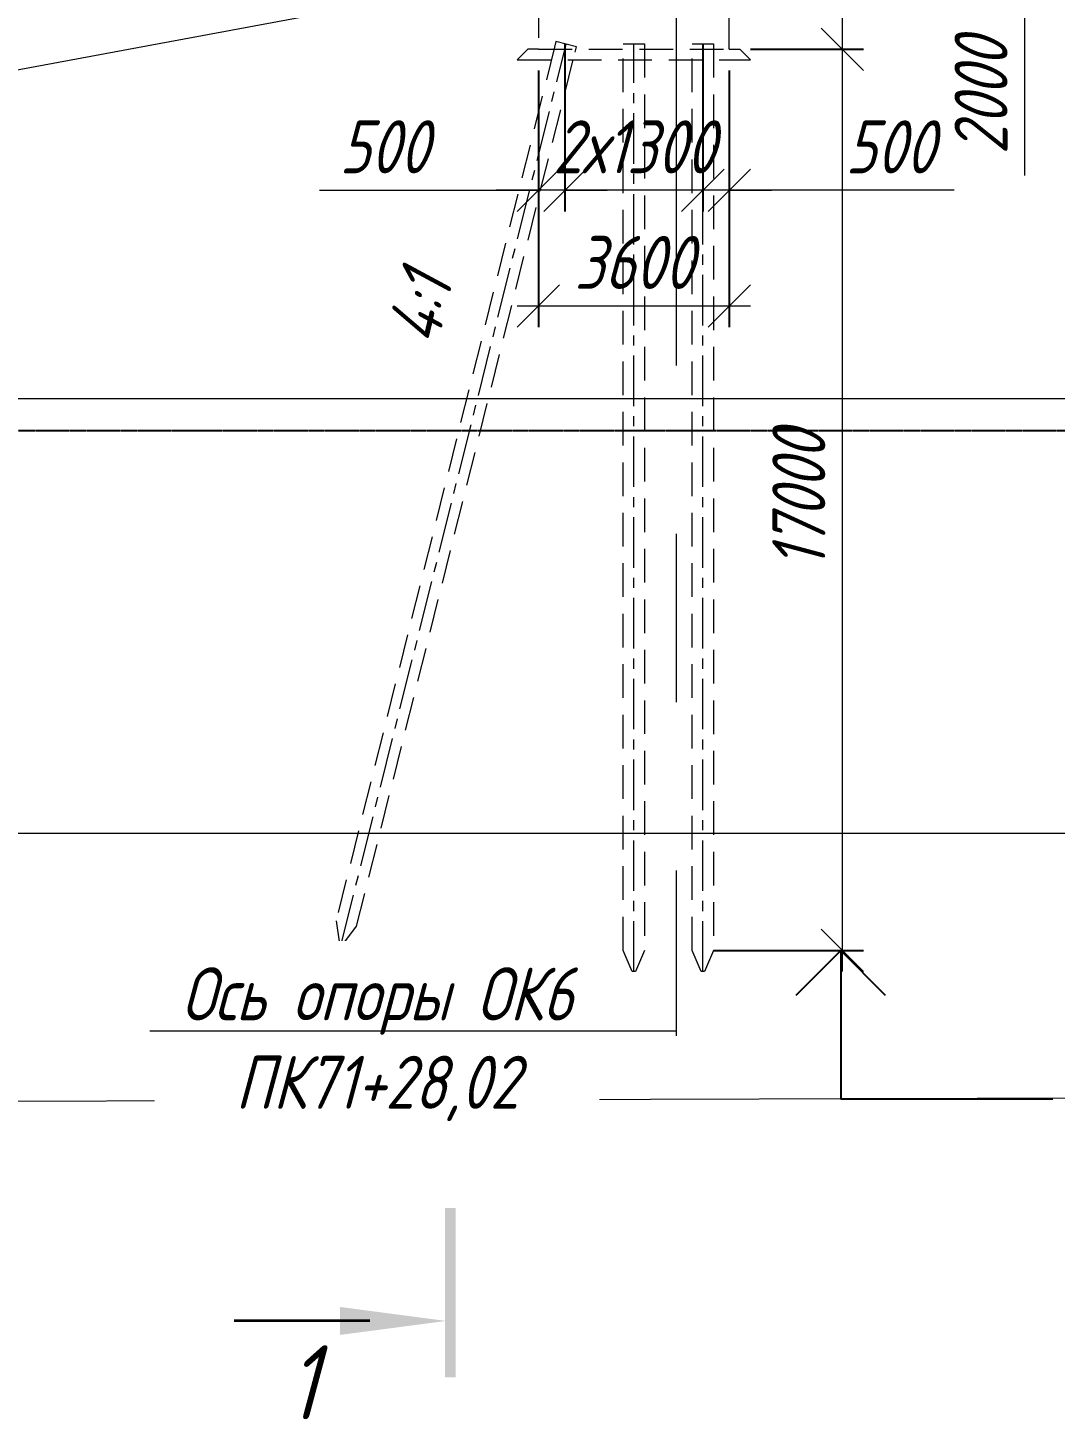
# Model space of a CAD drawing. Header units: millimetres. Extents: x 6546658 to 12951752, y -1354198 to 1102852.
# Drawn here: x 6914080 to 6933458, y -15403 to 10844 of the extents above; entities that cross this region are included whole.
import ezdxf
from ezdxf import colors
from ezdxf.entities.mleader import LeaderData, LeaderLine
from ezdxf.enums import TextEntityAlignment as Align
from ezdxf.math import Vec2, Vec3

# ---------------------------------------------------------------- set-up
doc = ezdxf.new("R2018")
doc.units = ezdxf.units.MM
for name, pattern in [('ACAD_ISO10W100', [18.5, 12, -3, 0.5, -3]), ('CENTER', [50.8, 31.75, -6.35, 6.35, -6.35]), ('осевая', [50.8, 31.75, -6.35, 6.35, -6.35]), ('штриховая', [19.05, 12.7, -6.35])]:
    doc.linetypes.add(name, pattern=pattern)
doc.layers.get('Defpoints').update_dxf_attribs({"color": 254, "lineweight": 0})
for name, color, linetype, lineweight in [('!!ТЕКСТ', 3, 'Continuous', 20), ('1-Оси', 1, 'CENTER', 20), ('1-Примечания', 4, 'Continuous', 25), ('1-Размеры', 1, 'Continuous', 25), ('1-Текст_3', 250, 'Continuous', 25), ('1-Штриховка', 8, 'Continuous', 9), ('ИС_TXT_ЗГЛ', 1, 'Continuous', 35), ('ИС_Выноска', 3, 'Continuous', 18), ('ИС_Невидимая', 4, 'штриховая', 18), ('ИС_Ось', 1, 'осевая', 18), ('ИС_Размер', 3, 'Continuous', 18)]:
    doc.layers.add(name, color=color, linetype=linetype, lineweight=lineweight)
doc.layers.add('Геология', color=250, linetype='Continuous')
doc.styles.add('0', font='isocpeur.ttf', dxfattribs={"width": 0.8, "oblique": 15})
doc.styles.add('ISOCPEUR', font='isocpeur.ttf', dxfattribs={"width": 0.8, "oblique": 15})
doc.styles.get("Standard").update_dxf_attribs({"font": 'arial.ttf'})
doc.dimstyles.new('М400нов', dxfattribs={"dimscale": 400, "dimtxt": 2.5, "dimasz": 2, "dimexe": 1, "dimexo": 1, "dimgap": 0.8, "dimtad": 1, "dimdec": 0, "dimzin": 0, "dimdsep": 46, "dimtxsty": '0', "dimblk": 'OBLIQUE', "dimcen": 0.09, "dimdle": 1, "dimclrd": 256, "dimclre": 256, "dimclrt": 256, "dimadec": 4, "dimazin": 0, "dimtfac": 1, "dimtdec": 0, "dimtmove": 1, "dimatfit": 2, "dimfxl": 1, "dimtolj": 1, "dimtzin": 0, "dimlwd": -1, "dimarcsym": 0})

# ---------------------------------------------------------------- blocks, each defined once
blk = doc.blocks.new('_Oblique')
at = {"color": 0, "linetype": 'ByBlock', "lineweight": -2}
blk.add_line((-0.5, -0.5), (0.5, 0.5), dxfattribs=at)
blk = doc.blocks.new('*D322')
at = {"layer": 'Defpoints', "color": 0, "linetype": 'Continuous', "transparency": 16777216}
for p in [(6927110, 12440), (6927310, 10440), (6929442, 10440)]:
    blk.add_point(p, dxfattribs=at)
at = {"layer": 'ИС_Размер', "transparency": 16777216}
for p, q in [((6929442, 12840), (6929442, 10040)), ((6929442, 11440), (6932879, 11046)), ((6932879, 11046), (6932879, 8058))]:
    blk.add_line(p, q, dxfattribs=at)
at = {"layer": 'ИС_Размер', "lineweight": -2, "transparency": 16777216}
for p, q in [((6927510, 12440), (6929842, 12440)), ((6927710, 10440), (6929842, 10440))]:
    blk.add_line(p, q, dxfattribs=at)
at = {"layer": 'ИС_Размер', "linetype": 'Continuous', "transparency": 16777216, "xscale": 800, "yscale": 800, "zscale": 800}
for p, rotation in [((6929442, 12440), 90), ((6929442, 10440), 270)]:
    blk.add_blockref('_Oblique', p, dxfattribs=dict(at, rotation=rotation))
at = {"layer": 'ИС_Размер', "linetype": 'Continuous', "transparency": 16777216, "insert": (6932059, 9552), "char_height": 1000, "attachment_point": 5, "rotation": 90, "style": '0'}
blk.add_mtext('\\A1;2000', dxfattribs=at)
blk = doc.blocks.new('*U218')
at = {"layer": '1-Примечания', "linetype": 'Continuous'}
blk.add_line((0, 0), (3.5, 0), dxfattribs=at)
for points in [[(8.121, -2.121), (6, 0), (3.879, -2.121)], [(6, 0), (6, -7), (16, -7)]]:
    blk.add_lwpolyline(points, dxfattribs=at)
at = {"layer": '1-Текст_3', "lineweight": 30, "oblique": 15, "width": 0.8, "flags": 104}
blk.add_attdef('ВЫСОТА', text='', height=3, dxfattribs=at).set_placement((-5.756, -1.833), align=Align.MIDDLE_CENTER)
at = {"layer": '1-Текст_3', "lineweight": 30, "width": 0.8, "flags": 104}
blk.add_attdef('ПРИМЕЧАНИЕ', text='', height=3, dxfattribs=at).set_placement((11, -7.75), align=Align.TOP_CENTER)
blk = doc.blocks.new('*D358')
at = {"layer": 'Defpoints', "color": 0, "linetype": 'Continuous', "transparency": 16777216}
for p in [(6923711, 10440), (6927310, 10440), (6927310, 5598)]:
    blk.add_point(p, dxfattribs=at)
at = {"layer": 'ИС_Размер', "lineweight": -2, "transparency": 16777216}
for p, q in [((6923711, 10040), (6923711, 5198)), ((6927310, 10040), (6927310, 5198))]:
    blk.add_line(p, q, dxfattribs=at)
at = {"layer": 'ИС_Размер', "transparency": 16777216}
blk.add_line((6923311, 5598), (6927710, 5598), dxfattribs=at)
at = {"layer": 'ИС_Размер', "linetype": 'Continuous', "transparency": 16777216, "xscale": 800, "yscale": 800, "zscale": 800, "rotation": 180}
blk.add_blockref('_Oblique', (6923711, 5598), dxfattribs=at)
at = {"layer": 'ИС_Размер', "linetype": 'Continuous', "transparency": 16777216, "xscale": 800, "yscale": 800, "zscale": 800}
blk.add_blockref('_Oblique', (6927310, 5598), dxfattribs=at)
at = {"layer": 'ИС_Размер', "linetype": 'Continuous', "transparency": 16777216, "insert": (6925510, 6418), "char_height": 1000, "attachment_point": 5, "style": '0'}
blk.add_mtext('\\A1;3600', dxfattribs=at)
blk = doc.blocks.new('*D359')
at = {"layer": 'Defpoints', "color": 0, "linetype": 'Continuous', "transparency": 16777216}
for p in [(6927310, 10440), (6927012, -6560), (6929442, -6560)]:
    blk.add_point(p, dxfattribs=at)
at = {"layer": 'ИС_Размер', "transparency": 16777216}
blk.add_line((6929442, 10840), (6929442, -6960), dxfattribs=at)
at = {"layer": 'ИС_Размер', "lineweight": -2, "transparency": 16777216}
for p, q in [((6927710, 10440), (6929842, 10440)), ((6927412, -6560), (6929842, -6560))]:
    blk.add_line(p, q, dxfattribs=at)
at = {"layer": 'ИС_Размер', "linetype": 'Continuous', "transparency": 16777216, "xscale": 800, "yscale": 800, "zscale": 800}
for p, rotation in [((6929442, 10440), 90), ((6929442, -6560), 270)]:
    blk.add_blockref('_Oblique', p, dxfattribs=dict(at, rotation=rotation))
at = {"layer": 'ИС_Размер', "linetype": 'Continuous', "transparency": 16777216, "insert": (6928622, 1940), "char_height": 1000, "attachment_point": 5, "rotation": 90, "style": '0'}
blk.add_mtext('\\A1;17000', dxfattribs=at)
blk = doc.blocks.new('*U205')
blk.add_line((-3.8, -40.652), (-10.2, -40.652))
for points in [[(0.25, -35.319), (-0.25, -35.319), (0.25, -43.319), (-0.25, -43.319)], [(-5.2, -39.994), (-0.2, -40.652), (-5.2, -40.652), (-5.2, -41.311)]]:
    blk.add_solid(points)
at = {"style": '0', "oblique": 15, "width": 0.8}
for tag, p in [('ВЕРХ', (-7.064, 77.405)), ('НИЗ', (-6.996, -43.546))]:
    blk.add_attdef(tag, text='', height=3.5, dxfattribs=at).set_placement(p, align=Align.MIDDLE_CENTER)
blk = doc.blocks.new('*D364')
at = {"layer": 'Defpoints', "color": 0, "linetype": 'Continuous', "transparency": 16777216}
for p in [(6926812, 10440), (6927310, 10440), (6926812, 7779)]:
    blk.add_point(p, dxfattribs=at)
at = {"layer": 'ИС_Размер', "lineweight": -2, "transparency": 16777216}
for p, q in [((6926812, 10040), (6926812, 7379)), ((6927310, 10040), (6927310, 7379))]:
    blk.add_line(p, q, dxfattribs=at)
at = {"layer": 'ИС_Размер', "transparency": 16777216}
for p, q in [((6926812, 7779), (6926012, 7779)), ((6927310, 7779), (6926812, 7779)), ((6927310, 7779), (6926812, 7779)), ((6927310, 7779), (6928110, 7779)), ((6931553, 7779), (6927310, 7779))]:
    blk.add_line(p, q, dxfattribs=at)
at = {"layer": 'ИС_Размер', "linetype": 'Continuous', "transparency": 16777216, "xscale": 800, "yscale": 800, "zscale": 800}
blk.add_blockref('_Oblique', (6926812, 7779), dxfattribs=at)
at = {"layer": 'ИС_Размер', "linetype": 'Continuous', "transparency": 16777216, "xscale": 800, "yscale": 800, "zscale": 800, "rotation": 180}
blk.add_blockref('_Oblique', (6927310, 7779), dxfattribs=at)
at = {"layer": 'ИС_Размер', "linetype": 'Continuous', "transparency": 16777216, "insert": (6930339, 8599), "char_height": 1000, "attachment_point": 5, "style": '0'}
blk.add_mtext('\\A1;500', dxfattribs=at)
blk = doc.blocks.new('*D331')
at = {"layer": 'Defpoints', "color": 0, "linetype": 'Continuous', "transparency": 16777216}
for p in [(6924210, 10940), (6926812, 10940), (6924210, 7779)]:
    blk.add_point(p, dxfattribs=at)
at = {"layer": 'ИС_Размер', "lineweight": -2, "transparency": 16777216}
for p, q in [((6924210, 10540), (6924210, 7379)), ((6926812, 10540), (6926812, 7379))]:
    blk.add_line(p, q, dxfattribs=at)
at = {"layer": 'ИС_Размер', "transparency": 16777216}
blk.add_line((6927212, 7779), (6923810, 7779), dxfattribs=at)
at = {"layer": 'ИС_Размер', "linetype": 'Continuous', "transparency": 16777216, "xscale": 800, "yscale": 800, "zscale": 800, "rotation": 180}
blk.add_blockref('_Oblique', (6924210, 7779), dxfattribs=at)
at = {"layer": 'ИС_Размер', "linetype": 'Continuous', "transparency": 16777216, "xscale": 800, "yscale": 800, "zscale": 800}
blk.add_blockref('_Oblique', (6926812, 7779), dxfattribs=at)
at = {"layer": 'ИС_Размер', "linetype": 'Continuous', "transparency": 16777216, "insert": (6925511, 8599), "char_height": 1000, "attachment_point": 5, "style": '0'}
blk.add_mtext('\\A1;2х1300', dxfattribs=at)
blk = doc.blocks.new('*D365')
at = {"layer": 'Defpoints', "color": 0, "linetype": 'Continuous', "transparency": 16777216}
for p in [(6924210, 10940), (6923711, 10440), (6923711, 7780)]:
    blk.add_point(p, dxfattribs=at)
at = {"layer": 'ИС_Размер', "lineweight": -2, "transparency": 16777216}
for p, q in [((6924210, 10540), (6924210, 7380)), ((6923711, 10040), (6923711, 7380))]:
    blk.add_line(p, q, dxfattribs=at)
at = {"layer": 'ИС_Размер', "transparency": 16777216}
for p, q in [((6919581, 7780), (6923711, 7780)), ((6923711, 7780), (6922911, 7780)), ((6924210, 7780), (6923711, 7780)), ((6924210, 7780), (6923711, 7780)), ((6924210, 7780), (6925010, 7780))]:
    blk.add_line(p, q, dxfattribs=at)
at = {"layer": 'ИС_Размер', "linetype": 'Continuous', "transparency": 16777216, "xscale": 800, "yscale": 800, "zscale": 800}
blk.add_blockref('_Oblique', (6923711, 7780), dxfattribs=at)
at = {"layer": 'ИС_Размер', "linetype": 'Continuous', "transparency": 16777216, "xscale": 800, "yscale": 800, "zscale": 800, "rotation": 180}
blk.add_blockref('_Oblique', (6924210, 7780), dxfattribs=at)
at = {"layer": 'ИС_Размер', "linetype": 'Continuous', "transparency": 16777216, "insert": (6920795, 8600), "char_height": 1000, "attachment_point": 5, "style": '0'}
blk.add_mtext('\\A1;500', dxfattribs=at)
blk = doc.blocks.new('кун')
at = {"linetype": 'Continuous'}
for p, q in [((1500, -1100), (21871, 2691)), ((1500, -4700), (65919, -4700)), ((1500, -12900), (65919, -12900))]:
    blk.add_line(p, q, dxfattribs=at)
at = {"layer": 'Defpoints', "color": 1, "linetype": 'Continuous'}
blk.add_line((1500, -18000), (65919, -17795), dxfattribs=at)
at = {"layer": 'Геология', "color": 5, "linetype": 'ACAD_ISO10W100', "lineweight": 25}
blk.add_line((1500, -5300), (65919, -5300), dxfattribs=at)
blk = doc.blocks.new('_None')

msp = doc.modelspace()

# ---------------------------------------------------------------- linework, layer by layer
at = {"layer": '1-Оси', "ltscale": 30, "transparency": 33554687}
for points in [[(6919990.3, -6440.5), (6924234.7, 10537.1)], [(6925511, -6960.3), (6925511, 10540)], [(6926812, -6960.3), (6926812, 10539.9)]]:
    msp.add_lwpolyline(points, dxfattribs=at)
at = {"layer": 'ИС_Невидимая', "ltscale": 50}
for points in [[(6923710.9, 10440), (6927310.1, 10439.8), (6927310.1, 12239.8), (6927110.1, 12439.9), (6923910.9, 12439.9), (6923710.9, 12239.9), (6923710.9, 10440)], [(6924402.4, 10383.4), (6924428.7, 10488.4), (6924040.7, 10585.4), (6924014.4, 10480.5), (6919893.3, -6003.9), (6919961.2, -6433.2), (6920019.4, -6447.8), (6920281.3, -6101), (6924428.7, 10488.4)], [(6923710.9, 10440), (6923510.9, 10440), (6923310.9, 10240)], [(6923310.9, 10240), (6927710, 10240)], [(6927310.1, 10439.8), (6927510.1, 10439.7), (6927710, 10239.6)]]:
    msp.add_lwpolyline(points, dxfattribs=at)
for points in [[(6925711, 10540), (6925711, -6560.3), (6925541, -6960.3), (6925481, -6960.3), (6925311, -6560.3), (6925311, 10540)], [(6927012, 10539.9), (6927012, -6560.3), (6926842, -6960.3), (6926782, -6960.3), (6926612, -6560.3), (6926612, 10539.9)]]:
    msp.add_lwpolyline(points, close=True, dxfattribs=at)
at = {"layer": 'ИС_Ось', "ltscale": 500}
msp.add_lwpolyline([(6926310.8, 20346.9), (6926310.5, -8170.3)], dxfattribs=at)

# ---------------------------------------------------------------- block references
at = {"layer": '1-Размеры', "transparency": 33554687}
ref = msp.add_blockref('*U218', (6927012, -6560.3), dxfattribs=dict(at, xscale=399.9999999999998, yscale=399.9999999999998, zscale=399.9999999999998, rotation=0.0002819284350356197))
lines = msp.add_mtext('\\W0.8000;-6.56', dxfattribs={"layer": '1-Текст_3', "insert": (6924709.6, -7293.4), "char_height": 2.5, "attachment_point": 1, "rotation": 0.00028, "bg_fill": 3, "box_fill_scale": 1, "bg_fill_color": 256, "bg_fill_transparency": 0})
ref.add_attrib('ВЫСОТА', '', (6924709.6, -7293.4)).embed_mtext(lines)
lines = msp.add_mtext('\\W0.8000;', dxfattribs={"layer": '1-Текст_3', "insert": (6931412, -9660.3), "char_height": 2.5, "attachment_point": 1, "rotation": 0.00028, "bg_fill": 3, "box_fill_scale": 1, "bg_fill_color": 256, "bg_fill_transparency": 0})
ref.add_attrib('ПРИМЕЧАНИЕ', '', (6931412, -9660.3)).embed_mtext(lines)

# ---------------------------------------------------------------- dimensions: what is measured, and where the dimension line sits
at = {"layer": 'ИС_Размер', "linetype": 'Continuous'}
dim = msp.add_linear_dim(base=(6929441.5, 10440), p1=(6927110.1, 12439.9), p2=(6927310.1, 10440), angle=90, dimstyle='М400нов', dxfattribs=at)
dim.commit()
dim.dimension.update_dxf_attribs({"geometry": '*D322', "text_midpoint": (6932878.6, 10726.2), "dimtype": 160})
dim = msp.add_linear_dim(base=(6924210.3, 7779.4), p1=(6926812, 10939.8), p2=(6924210.3, 10939.9), text='2х1300', dimstyle='М400нов', override={"dimrnd": 5}, dxfattribs=at)
dim.commit()
dim.dimension.update_dxf_attribs({"geometry": '*D331', "text_midpoint": (6925511.2, 7779.4), "dimtype": 160})
dim = msp.add_linear_dim(base=(6929441.5, -6560.3), p1=(6927310.1, 10439.8), p2=(6927012, -6560.3), angle=90, dimstyle='М400нов', dxfattribs=at)
dim.commit()
dim.dimension.update_dxf_attribs({"geometry": '*D359', "text_midpoint": (6928621.5, 1939.8)})
dim = msp.add_linear_dim(base=(6927310.1, 5598.1), p1=(6923710.9, 10440), p2=(6927310.1, 10440), dimstyle='М400нов', override={"dimrnd": 5}, dxfattribs=at)
dim.commit()
dim.dimension.update_dxf_attribs({"geometry": '*D358', "text_midpoint": (6925510.5, 6418.1)})
dim = msp.add_linear_dim(base=(6926812, 7779.4), p1=(6927310.1, 10439.8), p2=(6926812, 10439.8), dimstyle='М400нов', override={"dimrnd": 5}, dxfattribs=at)
dim.commit()
dim.dimension.update_dxf_attribs({"geometry": '*D364', "text_midpoint": (6930339.4, 7876.4), "dimtype": 160})

# ---------------------------------------------------------------- next in the draw order: texts
at = {"layer": '!!ТЕКСТ', "color": 1, "insert": (6921467.6, 5553.7), "char_height": 1000, "width": 2325.371, "attachment_point": 5, "rotation": 76.71045, "style": 'ISOCPEUR', "bg_fill": 2}
msp.add_mtext('4:1', dxfattribs=at)

# ---------------------------------------------------------------- next in the draw order: block references
at = {"layer": 'ИС_TXT_ЗГЛ', "ltscale": 0.5}
ref = msp.add_blockref('*U205', (6922049.7, 2710.7), dxfattribs=dict(at, xscale=400, yscale=400, zscale=400))
ref.add_attrib('НИЗ', '1', dxfattribs={"layer": '0', "height": 1400, "style": '0', "oblique": 15, "width": 0.8}).set_placement((6919251.1, -14707.8), align=Align.MIDDLE_CENTER)

# ---------------------------------------------------------------- next in the draw order: dimensions: what is measured, and where the dimension line sits
at = {"layer": 'ИС_Размер', "linetype": 'Continuous'}
dim = msp.add_linear_dim(base=(6923710.8945, 7779.5111), p1=(6924210.4021, 10939.8777), p2=(6923710.8945, 10440.0215), dimstyle='М400нов', override={"dimrnd": 5}, dxfattribs=at)
dim.commit()
dim.dimension.update_dxf_attribs({"geometry": '*D365', "text_midpoint": (6920795.446, 7779.5111), "dimtype": 160})

# ---------------------------------------------------------------- next in the draw order: block references
at = {"layer": '1-Штриховка'}
msp.add_blockref('кун', (6898408.6, 8550), dxfattribs=at)

# ---------------------------------------------------------------- next in the draw order: leaders
at = {"layer": 'ИС_Выноска'}
ml = msp.add_multileader_mtext('Standard', dxfattribs=at)
ml.set_content('Ось опоры ОК6\\PПК71+28,02', color=256, style='0')
ml.set_leader_properties(color=256, linetype='ByLayer', lineweight=-1)
ml.set_arrow_properties(name='NONE')
ml.build(insert=Vec2(0, 0))
ml.multileader.update_dxf_attribs({"text_left_attachment_type": 6, "text_right_attachment_type": 6, "dogleg_length": 2, "arrow_head_size": 1200, "scale": 200})
ctx = ml.context
ctx.base_point, ctx.scale, ctx.char_height, ctx.arrow_head_size, ctx.landing_gap_size, ctx.plane_origin = Vec3(6916598, -8080.8), 200, 1000, 1200, 200, Vec3(6876785.8, 13783.9)
ctx.left_attachment, ctx.right_attachment, ctx.text_align_type = 6, 6, 1
notes = []
notes.append((ctx, [(1, (1, 1, 0), (6924933.9, -8080.8), (-1, 0), 200, [(0, [(6926310.5, -8080.8)], 0, [])])]))
ctx.mtext.insert, ctx.mtext.defined_height, ctx.mtext.alignment, ctx.mtext.flow_direction = Vec3(6920665.9, -6880.8), 1722, 2, 5
ctx.mtext.has_bg_fill, ctx.mtext.bg_color, ctx.mtext.bg_scale_factor, ctx.mtext.bg_transparency, ctx.mtext.use_window_bg_color = 1, -1027028792, 1.5, 0, 1
for ctx, leaders in notes:
    for number, flags, end, landing, length, lines in leaders:
        leader = LeaderData()
        leader.index, (leader.has_last_leader_line, leader.has_dogleg_vector, leader.attachment_direction) = number, flags
        leader.last_leader_point, leader.dogleg_vector, leader.dogleg_length = Vec3(end), Vec3(landing), length
        for number, points, colour, breaks in lines:
            line = LeaderLine()
            line.index, line.vertices, line.color, line.breaks = number, Vec3.list(points), colors.encode_raw_color(colour), breaks
            leader.lines.append(line)
        ctx.leaders.append(leader)

doc.saveas('drawing.dxf')
